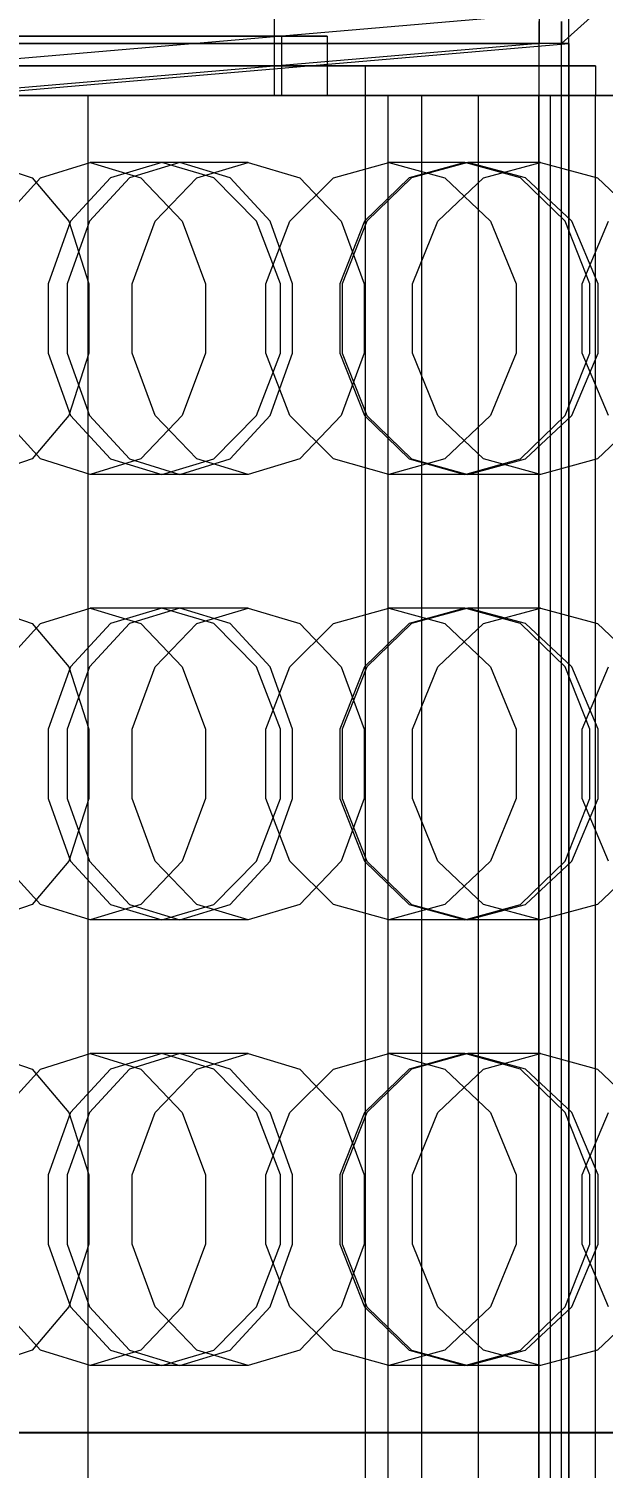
# Model space of a CAD drawing. Header units: millimetres. Extents: x -191664 to 191490, y -197311 to 10263.
# Drawn here: x 25856.5 to 25933.8, y -17984.8 to -17791 of the extents above; entities that cross this region are included whole.
import ezdxf

# ---------------------------------------------------------------- set-up
doc = ezdxf.new("R2010")
doc.units = ezdxf.units.MM
doc.layers.add('COTAS_USUARIO', color=1, linetype='Continuous', lineweight=0)
doc.layers.add('superior_briquetadora', color=7, linetype='Continuous', lineweight=0)
doc.dimstyles.new('PLANTA_100', dxfattribs={"dimtxt": 250, "dimasz": 150, "dimexe": 150, "dimexo": 80, "dimgap": 100, "dimtad": 1, "dimtih": 1, "dimtoh": 1, "dimdec": 1, "dimdsep": 46, "dimcen": 0.09, "dimclrd": 1, "dimclre": 1, "dimclrt": 1, "dimadec": 0, "dimazin": 0, "dimtfac": 1, "dimtdec": 4, "dimtofl": 0, "dimtmove": 0, "dimatfit": 3, "dimfxl": 1, "dimtolj": 1, "dimtzin": 0, "dimarcsym": 0})

# ---------------------------------------------------------------- blocks, each defined once
blk = doc.blocks.new('*D103')
at = {"layer": 'COTAS_USUARIO', "color": 1, "lineweight": -2, "transparency": 16777216}
for p, q in [((26928.19, -17830), (26928.19, -17680)), ((25808.19, -17980), (27078.19, -17980)), ((25808.19, -18000), (27078.19, -18000)), ((26928.19, -18150), (26928.19, -18300))]:
    blk.add_line(p, q, dxfattribs=at)
at = {"layer": 'COTAS_USUARIO', "color": 1, "transparency": 16777216}
for points in [[(26903.19, -17830), (26953.19, -17830), (26928.19, -17980)], [(26903.19, -18150), (26953.19, -18150), (26928.19, -18000)]]:
    blk.add_solid(points, dxfattribs=at)
at = {"layer": 'Defpoints', "color": 0, "transparency": 16777216}
for p in [(25728.19, -17980), (25728.19, -18000), (26928.19, -18000)]:
    blk.add_point(p, dxfattribs=at)

msp = doc.modelspace()

# ---------------------------------------------------------------- linework, layer by layer
at = {"layer": 'superior_briquetadora', "color": 9, "true_color": 0xb9c3c2}
for p, q in [((25889.54, -17520), (25889.54, -17800)), ((25843.46, -17800), (25857.49, -17800)), ((25858.39, -17800), (25844.31, -17800)), ((25861, -17800), (25846.89, -17800)), ((25850.02, -17800), (25865.08, -17800)), ((25857.49, -17800), (25872.21, -17800)), ((25873.16, -17800), (25858.39, -17800)), ((25864.47, -17800), (25858.84, -17800)), ((25858.84, -17800), (25859.02, -17800)), ((25859.02, -17800), (25864.99, -17800)), ((25878.03, -17800), (25861, -17800)), ((25875.35, -17800), (25864.47, -17800)), ((25864.47, -17800), (25864.47, -18160)), ((25864.99, -17800), (25876.17, -17800)), ((25865.08, -17800), (25882.44, -17800)), ((25872.21, -17800), (25887.6, -17800)), ((25888.58, -17800), (25873.16, -17800)), ((25890.43, -17800), (25875.35, -17800)), ((25876.17, -17800), (25891.46, -17800)), ((25895.4, -17800), (25878.03, -17800)), ((25882.44, -17800), (25899.48, -17800)), ((25889.54, -17800), (25886.19, -17800)), ((25886.19, -17800), (25889.18, -17800)), ((25887.6, -17800), (25903.6, -17800)), ((25904.62, -17800), (25888.58, -17800)), ((25889.18, -17800), (25897.92, -17800)), ((25898.56, -17800), (25889.54, -17800)), ((25908.23, -17800), (25890.43, -17800)), ((25891.46, -17800), (25909.37, -17800)), ((25910.46, -17800), (25895.4, -17800)), ((25897.92, -17800), (25910.67, -17800)), ((25911.47, -17800), (25898.56, -17800)), ((25899.48, -17800), (25913.58, -17800)), ((25903.6, -17800), (25920.17, -17800)), ((25921.23, -17800), (25904.62, -17800)), ((25927, -17800), (25908.23, -17800)), ((25909.37, -17800), (25928.14, -17800)), ((25920.92, -17800), (25910.46, -17800)), ((25910.67, -17800), (25924.91, -17800)), ((25925.71, -17800), (25911.47, -17800)), ((25913.58, -17800), (25922.61, -17800)), ((25920.17, -17800), (25937.28, -17800)), ((25925.18, -17800), (25920.92, -17800)), ((25938.37, -17800), (25921.23, -17800)), ((25922.61, -17800), (25925.18, -17800)), ((25924.91, -17800), (25937.82, -17800)), ((25925.18, -18160), (25925.18, -17800)), ((25938.46, -17800), (25925.71, -17800)), ((25944.91, -17800), (25927, -17800)), ((25928.14, -17800), (25945.94, -17800)), ((25850.89, -17809), (25857, -17811.08)), ((25858.09, -17811.08), (25864.77, -17809)), ((25876.86, -17809), (25864.77, -17809)), ((25864.77, -17809), (25871.59, -17811.08)), ((25874.42, -17809), (25867.54, -17811.08)), ((25876.86, -17809), (25870.1, -17811.08)), ((25886.06, -17809), (25874.42, -17809)), ((25881.43, -17811.08), (25874.42, -17809)), ((25883.61, -17811.08), (25876.86, -17809)), ((25879.12, -17811.08), (25886.06, -17809)), ((25886.06, -17809), (25893.01, -17811.08)), ((25897.52, -17811.08), (25904.96, -17809)), ((25915.2, -17809), (25904.96, -17809)), ((25904.96, -17809), (25912.51, -17811.08)), ((25915.2, -17809), (25907.71, -17811.08)), ((25915.63, -17809), (25908.03, -17811.08)), ((25922.69, -17811.08), (25915.2, -17809)), ((25925.38, -17809), (25915.63, -17809)), ((25923.35, -17811.08), (25915.63, -17809)), ((25917.73, -17811.08), (25925.38, -17809)), ((25925.38, -17809), (25933.04, -17811.08)), ((25852.83, -17816.91), (25858.09, -17811.08)), ((25857, -17811.08), (25861.91, -17816.91)), ((25867.54, -17811.08), (25862.12, -17816.91)), ((25870.1, -17811.08), (25864.69, -17816.91)), ((25871.59, -17811.08), (25877.16, -17816.91)), ((25873.54, -17816.91), (25879.12, -17811.08)), ((25887.16, -17816.91), (25881.43, -17811.08)), ((25889.02, -17816.91), (25883.61, -17811.08)), ((25891.65, -17816.91), (25897.52, -17811.08)), ((25893.01, -17811.08), (25898.58, -17816.91)), ((25907.71, -17811.08), (25901.7, -17816.91)), ((25908.03, -17811.08), (25902.02, -17816.91)), ((25911.58, -17816.91), (25917.73, -17811.08)), ((25912.51, -17811.08), (25918.65, -17816.91)), ((25928.7, -17816.91), (25922.69, -17811.08)), ((25929.61, -17816.91), (25923.35, -17811.08)), ((25933.04, -17811.08), (25939.18, -17816.91)), ((25862.12, -17816.91), (25859.15, -17825.33)), ((25864.69, -17816.91), (25861.69, -17825.33)), ((25861.91, -17816.91), (25864.63, -17825.33)), ((25870.45, -17825.33), (25873.54, -17816.91)), ((25877.16, -17816.91), (25880.3, -17825.33)), ((25890.38, -17825.33), (25887.16, -17816.91)), ((25888.43, -17825.33), (25891.65, -17816.91)), ((25892.03, -17825.33), (25889.02, -17816.91)), ((25901.7, -17816.91), (25898.37, -17825.33)), ((25898.58, -17816.91), (25901.67, -17825.33)), ((25902.02, -17816.91), (25898.71, -17825.33)), ((25908.18, -17825.33), (25911.58, -17816.91)), ((25918.65, -17816.91), (25922.1, -17825.33)), ((25932.04, -17825.33), (25928.7, -17816.91)), ((25933.13, -17825.33), (25929.61, -17816.91)), ((25931, -17825.33), (25934.52, -17816.91)), ((25859.15, -17825.33), (25859.15, -17834.67)), ((25861.69, -17825.33), (25861.69, -17834.67)), ((25864.63, -17825.33), (25864.63, -17834.67)), ((25870.45, -17834.67), (25870.45, -17825.33)), ((25880.3, -17825.33), (25880.3, -17834.67)), ((25888.43, -17834.67), (25888.43, -17825.33)), ((25890.38, -17834.67), (25890.38, -17825.33)), ((25892.03, -17834.67), (25892.03, -17825.33)), ((25898.37, -17825.33), (25898.37, -17834.67)), ((25898.71, -17825.33), (25898.71, -17834.67)), ((25901.67, -17825.33), (25901.67, -17834.67)), ((25908.18, -17834.67), (25908.18, -17825.33)), ((25922.1, -17825.33), (25922.1, -17834.67)), ((25931, -17834.67), (25931, -17825.33)), ((25932.04, -17834.67), (25932.04, -17825.33)), ((25933.13, -17834.67), (25933.13, -17825.33)), ((25859.15, -17834.67), (25862.12, -17843.09)), ((25861.69, -17834.67), (25864.69, -17843.09)), ((25864.63, -17834.67), (25861.91, -17843.09)), ((25873.54, -17843.09), (25870.45, -17834.67)), ((25880.3, -17834.67), (25877.16, -17843.09)), ((25887.16, -17843.09), (25890.38, -17834.67)), ((25891.65, -17843.09), (25888.43, -17834.67)), ((25889.02, -17843.09), (25892.03, -17834.67)), ((25898.37, -17834.67), (25901.7, -17843.09)), ((25901.67, -17834.67), (25898.58, -17843.09)), ((25898.71, -17834.67), (25902.02, -17843.09)), ((25911.58, -17843.09), (25908.18, -17834.67)), ((25922.1, -17834.67), (25918.65, -17843.09)), ((25928.7, -17843.09), (25932.04, -17834.67)), ((25929.61, -17843.09), (25933.13, -17834.67)), ((25934.52, -17843.09), (25931, -17834.67)), ((25858.09, -17848.92), (25852.83, -17843.09)), ((25861.91, -17843.09), (25857, -17848.92)), ((25862.12, -17843.09), (25867.54, -17848.92)), ((25864.69, -17843.09), (25870.1, -17848.92)), ((25877.16, -17843.09), (25871.59, -17848.92)), ((25879.12, -17848.92), (25873.54, -17843.09)), ((25881.43, -17848.92), (25887.16, -17843.09)), ((25883.61, -17848.92), (25889.02, -17843.09)), ((25897.52, -17848.92), (25891.65, -17843.09)), ((25898.58, -17843.09), (25893.01, -17848.92)), ((25901.7, -17843.09), (25907.71, -17848.92)), ((25902.02, -17843.09), (25908.03, -17848.92)), ((25917.73, -17848.92), (25911.58, -17843.09)), ((25918.65, -17843.09), (25912.51, -17848.92)), ((25922.69, -17848.92), (25928.7, -17843.09)), ((25923.35, -17848.92), (25929.61, -17843.09)), ((25939.18, -17843.09), (25933.04, -17848.92)), ((25857, -17848.92), (25850.89, -17851)), ((25864.77, -17851), (25858.09, -17848.92)), ((25871.59, -17848.92), (25864.77, -17851)), ((25867.54, -17848.92), (25874.42, -17851)), ((25870.1, -17848.92), (25876.86, -17851)), ((25874.42, -17851), (25881.43, -17848.92)), ((25876.86, -17851), (25883.61, -17848.92)), ((25886.06, -17851), (25879.12, -17848.92)), ((25893.01, -17848.92), (25886.06, -17851)), ((25904.96, -17851), (25897.52, -17848.92)), ((25912.51, -17848.92), (25904.96, -17851)), ((25907.71, -17848.92), (25915.2, -17851)), ((25908.03, -17848.92), (25915.63, -17851)), ((25915.2, -17851), (25922.69, -17848.92)), ((25915.63, -17851), (25923.35, -17848.92)), ((25925.38, -17851), (25917.73, -17848.92)), ((25933.04, -17848.92), (25925.38, -17851)), ((25876.86, -17851), (25864.77, -17851)), ((25886.06, -17851), (25874.42, -17851)), ((25915.2, -17851), (25904.96, -17851)), ((25925.38, -17851), (25915.63, -17851)), ((25850.89, -17869), (25857, -17871.08)), ((25858.09, -17871.08), (25864.77, -17869)), ((25876.86, -17869), (25864.77, -17869)), ((25864.77, -17869), (25871.59, -17871.08)), ((25874.42, -17869), (25867.54, -17871.08)), ((25876.86, -17869), (25870.1, -17871.08)), ((25886.06, -17869), (25874.42, -17869)), ((25881.43, -17871.08), (25874.42, -17869)), ((25883.61, -17871.08), (25876.86, -17869)), ((25879.12, -17871.08), (25886.06, -17869)), ((25886.06, -17869), (25893.01, -17871.08)), ((25897.52, -17871.08), (25904.96, -17869)), ((25915.2, -17869), (25904.96, -17869)), ((25904.96, -17869), (25912.51, -17871.08)), ((25915.2, -17869), (25907.71, -17871.08)), ((25915.63, -17869), (25908.03, -17871.08)), ((25922.69, -17871.08), (25915.2, -17869)), ((25925.38, -17869), (25915.63, -17869)), ((25923.35, -17871.08), (25915.63, -17869)), ((25917.73, -17871.08), (25925.38, -17869)), ((25925.38, -17869), (25933.04, -17871.08)), ((25852.83, -17876.91), (25858.09, -17871.08)), ((25857, -17871.08), (25861.91, -17876.91)), ((25867.54, -17871.08), (25862.12, -17876.91)), ((25870.1, -17871.08), (25864.69, -17876.91)), ((25871.59, -17871.08), (25877.16, -17876.91)), ((25873.54, -17876.91), (25879.12, -17871.08)), ((25887.16, -17876.91), (25881.43, -17871.08)), ((25889.02, -17876.91), (25883.61, -17871.08)), ((25891.65, -17876.91), (25897.52, -17871.08)), ((25893.01, -17871.08), (25898.58, -17876.91)), ((25907.71, -17871.08), (25901.7, -17876.91)), ((25908.03, -17871.08), (25902.02, -17876.91)), ((25911.58, -17876.91), (25917.73, -17871.08)), ((25912.51, -17871.08), (25918.65, -17876.91)), ((25928.7, -17876.91), (25922.69, -17871.08)), ((25929.61, -17876.91), (25923.35, -17871.08)), ((25933.04, -17871.08), (25939.18, -17876.91)), ((25862.12, -17876.91), (25859.15, -17885.33)), ((25864.69, -17876.91), (25861.69, -17885.33)), ((25861.91, -17876.91), (25864.63, -17885.33)), ((25870.45, -17885.33), (25873.54, -17876.91)), ((25877.16, -17876.91), (25880.3, -17885.33)), ((25890.38, -17885.33), (25887.16, -17876.91)), ((25888.43, -17885.33), (25891.65, -17876.91)), ((25892.03, -17885.33), (25889.02, -17876.91)), ((25901.7, -17876.91), (25898.37, -17885.33)), ((25898.58, -17876.91), (25901.67, -17885.33)), ((25902.02, -17876.91), (25898.71, -17885.33)), ((25908.18, -17885.33), (25911.58, -17876.91)), ((25918.65, -17876.91), (25922.1, -17885.33)), ((25932.04, -17885.33), (25928.7, -17876.91)), ((25933.13, -17885.33), (25929.61, -17876.91)), ((25931, -17885.33), (25934.52, -17876.91)), ((25859.15, -17885.33), (25859.15, -17894.67)), ((25861.69, -17885.33), (25861.69, -17894.67)), ((25864.63, -17885.33), (25864.63, -17894.67)), ((25870.45, -17894.67), (25870.45, -17885.33)), ((25880.3, -17885.33), (25880.3, -17894.67)), ((25888.43, -17894.67), (25888.43, -17885.33)), ((25890.38, -17894.67), (25890.38, -17885.33)), ((25892.03, -17894.67), (25892.03, -17885.33)), ((25898.37, -17885.33), (25898.37, -17894.67)), ((25898.71, -17885.33), (25898.71, -17894.67)), ((25901.67, -17885.33), (25901.67, -17894.67)), ((25908.18, -17894.67), (25908.18, -17885.33)), ((25922.1, -17885.33), (25922.1, -17894.67)), ((25931, -17894.67), (25931, -17885.33)), ((25932.04, -17894.67), (25932.04, -17885.33)), ((25933.13, -17894.67), (25933.13, -17885.33)), ((25859.15, -17894.67), (25862.12, -17903.09)), ((25861.69, -17894.67), (25864.69, -17903.09)), ((25864.63, -17894.67), (25861.91, -17903.09)), ((25873.54, -17903.09), (25870.45, -17894.67)), ((25880.3, -17894.67), (25877.16, -17903.09)), ((25887.16, -17903.09), (25890.38, -17894.67)), ((25891.65, -17903.09), (25888.43, -17894.67)), ((25889.02, -17903.09), (25892.03, -17894.67)), ((25898.37, -17894.67), (25901.7, -17903.09)), ((25901.67, -17894.67), (25898.58, -17903.09)), ((25898.71, -17894.67), (25902.02, -17903.09)), ((25911.58, -17903.09), (25908.18, -17894.67)), ((25922.1, -17894.67), (25918.65, -17903.09)), ((25928.7, -17903.09), (25932.04, -17894.67)), ((25929.61, -17903.09), (25933.13, -17894.67)), ((25934.52, -17903.09), (25931, -17894.67)), ((25858.09, -17908.92), (25852.83, -17903.09)), ((25861.91, -17903.09), (25857, -17908.92)), ((25862.12, -17903.09), (25867.54, -17908.92)), ((25864.69, -17903.09), (25870.1, -17908.92)), ((25877.16, -17903.09), (25871.59, -17908.92)), ((25879.12, -17908.92), (25873.54, -17903.09)), ((25881.43, -17908.92), (25887.16, -17903.09)), ((25883.61, -17908.92), (25889.02, -17903.09)), ((25897.52, -17908.92), (25891.65, -17903.09)), ((25898.58, -17903.09), (25893.01, -17908.92)), ((25901.7, -17903.09), (25907.71, -17908.92)), ((25902.02, -17903.09), (25908.03, -17908.92)), ((25917.73, -17908.92), (25911.58, -17903.09)), ((25918.65, -17903.09), (25912.51, -17908.92)), ((25922.69, -17908.92), (25928.7, -17903.09)), ((25923.35, -17908.92), (25929.61, -17903.09)), ((25939.18, -17903.09), (25933.04, -17908.92)), ((25857, -17908.92), (25850.89, -17911)), ((25864.77, -17911), (25858.09, -17908.92)), ((25871.59, -17908.92), (25864.77, -17911)), ((25867.54, -17908.92), (25874.42, -17911)), ((25870.1, -17908.92), (25876.86, -17911)), ((25874.42, -17911), (25881.43, -17908.92)), ((25876.86, -17911), (25883.61, -17908.92)), ((25886.06, -17911), (25879.12, -17908.92)), ((25893.01, -17908.92), (25886.06, -17911)), ((25904.96, -17911), (25897.52, -17908.92)), ((25912.51, -17908.92), (25904.96, -17911)), ((25907.71, -17908.92), (25915.2, -17911)), ((25908.03, -17908.92), (25915.63, -17911)), ((25915.2, -17911), (25922.69, -17908.92)), ((25915.63, -17911), (25923.35, -17908.92)), ((25925.38, -17911), (25917.73, -17908.92)), ((25933.04, -17908.92), (25925.38, -17911)), ((25876.86, -17911), (25864.77, -17911)), ((25886.06, -17911), (25874.42, -17911)), ((25915.2, -17911), (25904.96, -17911)), ((25925.38, -17911), (25915.63, -17911)), ((25850.89, -17929), (25857, -17931.08)), ((25858.09, -17931.08), (25864.77, -17929)), ((25876.86, -17929), (25864.77, -17929)), ((25864.77, -17929), (25871.59, -17931.08)), ((25874.42, -17929), (25867.54, -17931.08)), ((25876.86, -17929), (25870.1, -17931.08)), ((25886.06, -17929), (25874.42, -17929)), ((25881.43, -17931.08), (25874.42, -17929)), ((25883.61, -17931.08), (25876.86, -17929)), ((25879.12, -17931.08), (25886.06, -17929)), ((25886.06, -17929), (25893.01, -17931.08)), ((25897.52, -17931.08), (25904.96, -17929)), ((25915.2, -17929), (25904.96, -17929)), ((25904.96, -17929), (25912.51, -17931.08)), ((25915.2, -17929), (25907.71, -17931.08)), ((25915.63, -17929), (25908.03, -17931.08)), ((25922.69, -17931.08), (25915.2, -17929)), ((25925.38, -17929), (25915.63, -17929)), ((25923.35, -17931.08), (25915.63, -17929)), ((25917.73, -17931.08), (25925.38, -17929)), ((25925.38, -17929), (25933.04, -17931.08)), ((25852.83, -17936.91), (25858.09, -17931.08)), ((25857, -17931.08), (25861.91, -17936.91)), ((25867.54, -17931.08), (25862.12, -17936.91)), ((25870.1, -17931.08), (25864.69, -17936.91)), ((25871.59, -17931.08), (25877.16, -17936.91)), ((25873.54, -17936.91), (25879.12, -17931.08)), ((25887.16, -17936.91), (25881.43, -17931.08)), ((25889.02, -17936.91), (25883.61, -17931.08)), ((25891.65, -17936.91), (25897.52, -17931.08)), ((25893.01, -17931.08), (25898.58, -17936.91)), ((25907.71, -17931.08), (25901.7, -17936.91)), ((25908.03, -17931.08), (25902.02, -17936.91)), ((25911.58, -17936.91), (25917.73, -17931.08)), ((25912.51, -17931.08), (25918.65, -17936.91)), ((25928.7, -17936.91), (25922.69, -17931.08)), ((25929.61, -17936.91), (25923.35, -17931.08)), ((25933.04, -17931.08), (25939.18, -17936.91)), ((25862.12, -17936.91), (25859.15, -17945.33)), ((25864.69, -17936.91), (25861.69, -17945.33)), ((25861.91, -17936.91), (25864.63, -17945.33)), ((25870.45, -17945.33), (25873.54, -17936.91)), ((25877.16, -17936.91), (25880.3, -17945.33)), ((25890.38, -17945.33), (25887.16, -17936.91)), ((25888.43, -17945.33), (25891.65, -17936.91)), ((25892.03, -17945.33), (25889.02, -17936.91)), ((25901.7, -17936.91), (25898.37, -17945.33)), ((25898.58, -17936.91), (25901.67, -17945.33)), ((25902.02, -17936.91), (25898.71, -17945.33)), ((25908.18, -17945.33), (25911.58, -17936.91)), ((25918.65, -17936.91), (25922.1, -17945.33)), ((25932.04, -17945.33), (25928.7, -17936.91)), ((25933.13, -17945.33), (25929.61, -17936.91)), ((25931, -17945.33), (25934.52, -17936.91)), ((25859.15, -17945.33), (25859.15, -17954.67)), ((25861.69, -17945.33), (25861.69, -17954.67)), ((25864.63, -17945.33), (25864.63, -17954.67)), ((25870.45, -17954.67), (25870.45, -17945.33)), ((25880.3, -17945.33), (25880.3, -17954.67)), ((25888.43, -17954.67), (25888.43, -17945.33)), ((25890.38, -17954.67), (25890.38, -17945.33)), ((25892.03, -17954.67), (25892.03, -17945.33)), ((25898.37, -17945.33), (25898.37, -17954.67)), ((25898.71, -17945.33), (25898.71, -17954.67)), ((25901.67, -17945.33), (25901.67, -17954.67)), ((25908.18, -17954.67), (25908.18, -17945.33)), ((25922.1, -17945.33), (25922.1, -17954.67)), ((25931, -17954.67), (25931, -17945.33)), ((25932.04, -17954.67), (25932.04, -17945.33)), ((25933.13, -17954.67), (25933.13, -17945.33)), ((25859.15, -17954.67), (25862.12, -17963.09)), ((25861.69, -17954.67), (25864.69, -17963.09)), ((25864.63, -17954.67), (25861.91, -17963.09)), ((25873.54, -17963.09), (25870.45, -17954.67)), ((25880.3, -17954.67), (25877.16, -17963.09)), ((25887.16, -17963.09), (25890.38, -17954.67)), ((25891.65, -17963.09), (25888.43, -17954.67)), ((25889.02, -17963.09), (25892.03, -17954.67)), ((25898.37, -17954.67), (25901.7, -17963.09)), ((25901.67, -17954.67), (25898.58, -17963.09)), ((25898.71, -17954.67), (25902.02, -17963.09)), ((25911.58, -17963.09), (25908.18, -17954.67)), ((25922.1, -17954.67), (25918.65, -17963.09)), ((25928.7, -17963.09), (25932.04, -17954.67)), ((25929.61, -17963.09), (25933.13, -17954.67)), ((25934.52, -17963.09), (25931, -17954.67)), ((25858.09, -17968.92), (25852.83, -17963.09)), ((25861.91, -17963.09), (25857, -17968.92)), ((25862.12, -17963.09), (25867.54, -17968.92)), ((25864.69, -17963.09), (25870.1, -17968.92)), ((25877.16, -17963.09), (25871.59, -17968.92)), ((25879.12, -17968.92), (25873.54, -17963.09)), ((25881.43, -17968.92), (25887.16, -17963.09)), ((25883.61, -17968.92), (25889.02, -17963.09)), ((25897.52, -17968.92), (25891.65, -17963.09)), ((25898.58, -17963.09), (25893.01, -17968.92)), ((25901.7, -17963.09), (25907.71, -17968.92)), ((25902.02, -17963.09), (25908.03, -17968.92)), ((25917.73, -17968.92), (25911.58, -17963.09)), ((25918.65, -17963.09), (25912.51, -17968.92)), ((25922.69, -17968.92), (25928.7, -17963.09)), ((25923.35, -17968.92), (25929.61, -17963.09)), ((25939.18, -17963.09), (25933.04, -17968.92)), ((25857, -17968.92), (25850.89, -17971)), ((25864.77, -17971), (25858.09, -17968.92)), ((25871.59, -17968.92), (25864.77, -17971)), ((25867.54, -17968.92), (25874.42, -17971)), ((25870.1, -17968.92), (25876.86, -17971)), ((25874.42, -17971), (25881.43, -17968.92)), ((25876.86, -17971), (25883.61, -17968.92)), ((25886.06, -17971), (25879.12, -17968.92)), ((25893.01, -17968.92), (25886.06, -17971)), ((25904.96, -17971), (25897.52, -17968.92)), ((25912.51, -17968.92), (25904.96, -17971)), ((25907.71, -17968.92), (25915.2, -17971)), ((25908.03, -17968.92), (25915.63, -17971)), ((25915.2, -17971), (25922.69, -17968.92)), ((25915.63, -17971), (25923.35, -17968.92)), ((25925.38, -17971), (25917.73, -17968.92)), ((25933.04, -17968.92), (25925.38, -17971)), ((25876.86, -17971), (25864.77, -17971)), ((25886.06, -17971), (25874.42, -17971)), ((25915.2, -17971), (25904.96, -17971)), ((25925.38, -17971), (25915.63, -17971))]:
    msp.add_line(p, q, dxfattribs=at)
at = {"layer": 'superior_briquetadora', "color": 253, "true_color": 0xa8b8bb}
for p, q in [((26078.19, -17658), (25928.19, -17793)), ((25925.19, -18170), (25925.19, -17790)), ((25928.19, -18170), (25928.19, -17790)), ((25928.19, -17790), (25928.19, -17793)), ((25928.19, -17793), (25528.19, -17793))]:
    msp.add_line(p, q, dxfattribs=at)
at = {"layer": 'superior_briquetadora', "color": 8, "true_color": 0x6f7d84}
for p, q in [((25843.19, -17796), (25925.19, -17789)), ((25925.19, -17789), (25925.19, -17793)), ((25929.19, -18171), (25929.19, -17789)), ((25531.19, -17793), (25925.19, -17793)), ((25925.19, -17793), (25843.19, -17800)), ((25847.19, -17800), (25929.19, -17793)), ((25925.19, -18167), (25925.19, -17793)), ((25929.19, -17793), (25925.19, -17793)), ((25929.19, -17793), (25929.19, -18167))]:
    msp.add_line(p, q, dxfattribs=at)
at = {"layer": 'superior_briquetadora', "color": 8, "true_color": 0x64747c}
for p, q in [((25705.21, -17792), (25890.54, -17792)), ((25896.67, -17792), (25711.33, -17792)), ((25890.54, -17792), (25896.67, -17792)), ((25890.54, -17792), (25890.54, -17800)), ((25896.67, -17792), (25896.67, -17800)), ((25890.54, -17800), (25705.21, -17800)), ((25711.33, -17800), (25896.67, -17800)), ((25896.67, -17800), (25890.54, -17800))]:
    msp.add_line(p, q, dxfattribs=at)
at = {"layer": 'superior_briquetadora', "color": 8, "true_color": 0x728089}
for p, q in [((25901.81, -17796), (25711.33, -17796)), ((25728.19, -17796), (25932.8, -17796)), ((25932.8, -17796), (25901.81, -17796)), ((25901.81, -17796), (25901.81, -17800)), ((25932.8, -17796), (25932.8, -17800)), ((25901.81, -17800), (25932.8, -17800))]:
    msp.add_line(p, q, dxfattribs=at)
at = {"layer": 'superior_briquetadora', "color": 252, "true_color": 0x77858c}
for p, q in [((25711.33, -17800), (25901.81, -17800)), ((25904.87, -17800), (25714.4, -17800)), ((25901.81, -17800), (25901.81, -18160)), ((25901.81, -17800), (25904.87, -17800)), ((25904.87, -18160), (25904.87, -17800))]:
    msp.add_line(p, q, dxfattribs=at)
at = {"layer": 'superior_briquetadora', "color": 250, "true_color": 0x30373b}
for p, q in [((25714.4, -17800), (25909.37, -17800)), ((25917.03, -17800), (25722.06, -17800)), ((25909.37, -17800), (25909.37, -18160)), ((25909.37, -17800), (25917.03, -17800)), ((25917.03, -18160), (25917.03, -17800))]:
    msp.add_line(p, q, dxfattribs=at)
at = {"layer": 'superior_briquetadora', "color": 254, "true_color": 0xd5dbd6}
for p, q in [((25722.06, -17800), (25926.67, -17800)), ((25932.8, -17800), (25728.19, -17800)), ((25926.67, -17800), (25926.67, -18160)), ((25926.67, -17800), (25932.8, -17800)), ((25932.8, -18160), (25932.8, -17800))]:
    msp.add_line(p, q, dxfattribs=at)

# ---------------------------------------------------------------- dimensions: what is measured, and where the dimension line sits
at = {"layer": 'COTAS_USUARIO'}
dim = msp.add_aligned_dim(p1=(25728.19, -17980), p2=(25728.19, -18000), distance=1200, dimstyle='PLANTA_100', dxfattribs=at)
dim.commit()
dim.dimension.update_dxf_attribs({"geometry": '*D103', "text_midpoint": (26928.19, -17990)})

doc.saveas('drawing.dxf')
